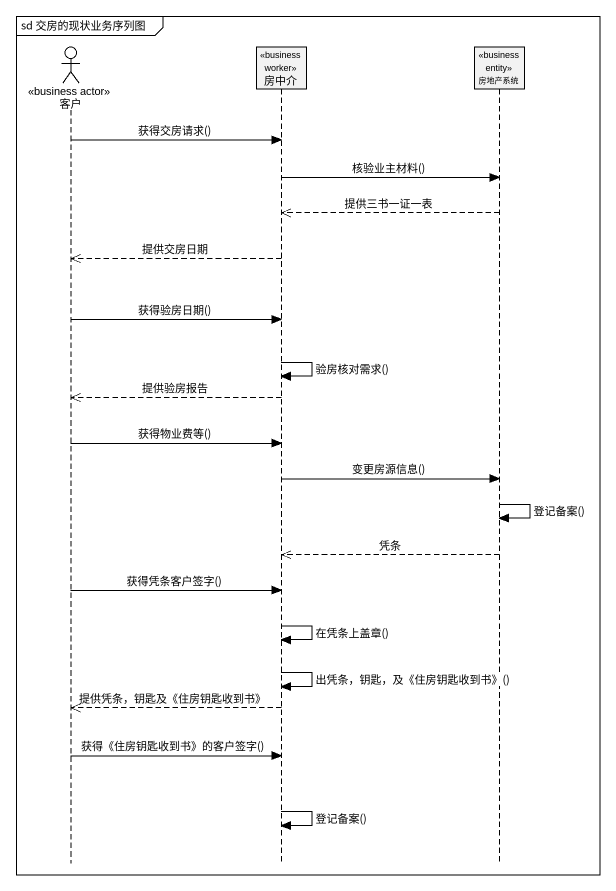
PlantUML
@startuml
mainframe sd 交房的现状业务序列图
hide footbox
actor 客户 <<business actor>>
participant 房中介 <<business worker>>
participant 房地产系统 <<business entity>>

客户 -> 房中介 : 获得交房请求()
房中介 -> 房地产系统 : 核验业主材料()
房地产系统 -->> 房中介 : 提供三书一证一表
房中介 -->> 客户 : 提供交房日期
客户 -> 房中介 : 获得验房日期()
房中介 -> 房中介 : 验房核对需求()
房中介 -->> 客户 : 提供验房报告
客户 -> 房中介 : 获得物业费等()
房中介 -> 房地产系统 : 变更房源信息()
房地产系统 -> 房地产系统 : 登记备案()
房地产系统 -->> 房中介 : 凭条
客户 -> 房中介 : 获得凭条客户签字()
房中介 -> 房中介 : 在凭条上盖章()
房中介 -> 房中介 : 出凭条，钥匙，及《住房钥匙收到书》()
房中介 -->> 客户 : 提供凭条，钥匙及《住房钥匙收到书》
客户 -> 房中介 : 获得《住房钥匙收到书》的客户签字()
房中介 -> 房中介 : 登记备案()
@enduml
